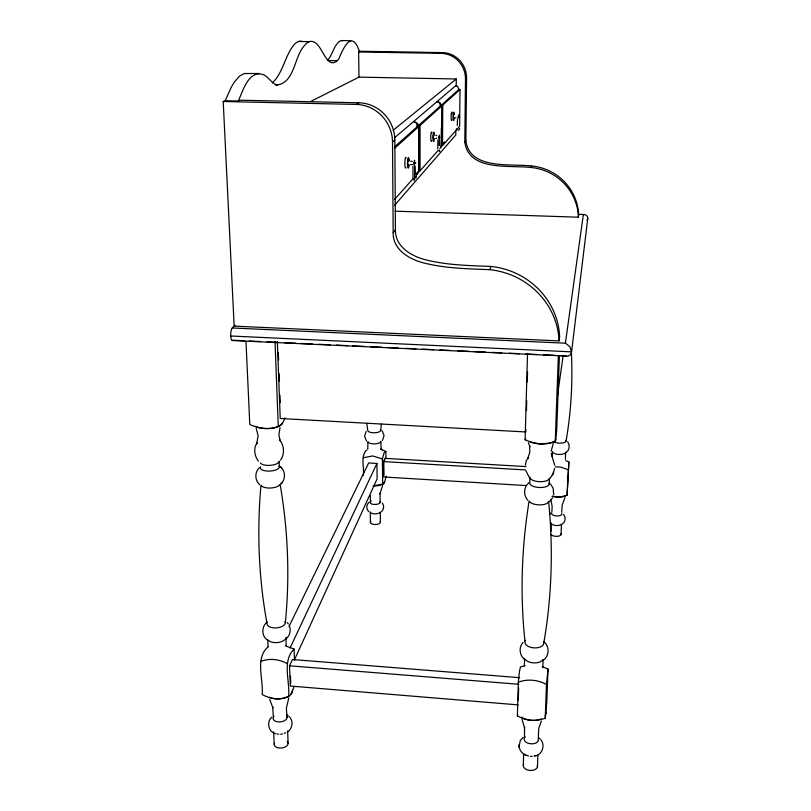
<?xml version="1.0" encoding="UTF-8"?>
<svg xmlns="http://www.w3.org/2000/svg" width="811" height="811" viewBox="0 0 811 811"><rect width="100%" height="100%" fill="white"/><g stroke="black" fill="none" stroke-linecap="round" stroke-linejoin="round"><path stroke-width="1.22" d="M440.728 147.186L441.265 145.534L442.532 145.564L459.644 126.344L459.999 89.615L442.745 105.095L441.468 105.065L439.947 102.642L437.119 101.527L439.623 102.926L440.424 106.008L418.618 125.431L418.638 170.766L416.408 174.639M441.356 127.834L441.265 145.534L444.55 141.874M440.434 105.44L440.424 106.008L441.701 106.028L441.498 146.73L439.846 148.575M442.532 145.564L442.745 105.095M455.833 130.348L455.792 134.961L394.704 205.163M456.218 86.057L456.279 78.981L358.999 77.126L310.552 101.537M394.622 137.677L455.843 85.601L457.465 86.219L458.844 89.545L441.468 105.065M358.999 51.225L442.33 52.593A25.06 24.289 77.7 0 1 466.578 78.231L465.879 140.891C469.924 170.087 510.443 163.427 531.621 165.981A51.661 50.809 12.5 0 1 578.679 215.351L578.385 217.196A52.005 51.134 12.8 0 0 531.012 167.502C509.673 164.927 468.89 171.638 464.815 142.239L465.494 79.154A25.232 24.452 77.3 0 0 441.072 53.344L358.624 51.995L358.999 76.974M414.076 163.427L414.482 160.355L414.776 160.821M439.065 145.382L439.369 140.05M439.542 145.088L439.562 141.449M458.854 89.088L459.999 89.615M542.245 666.652L548.013 669.085L546.796 702.326L545.245 718.242C536.091 721.79 525.842 720.756 517.377 715.9L518.32 682.183L519.486 671.295L520.449 666.916L525.143 665.699M559.428 355.512L556.701 430.459L555.677 440.393L555.241 441.478L548.794 443.201L540.045 443.941L531.398 442.228L525.112 439.805L527.525 353.383M518.31 700.045L518.645 687.921M525.923 429.465L525.852 431.969L280.231 418.486L277.332 341.532M526.451 410.711L526.734 400.715M527.262 381.951L527.545 371.955M524.362 665.851L524.575 658.38M529.948 477.142L529.776 482.92A9.752 3.964 2.4 0 0 540.177 487.523A9.752 3.964 2.4 0 0 549.037 483.052M523.288 765.391L523.642 753.672M273.297 716.032L272.648 706.847L272.881 707.861L269.769 699.508M537.48 766.659L537.886 754.919M542.843 667.301L543.096 659.819M549.24 484.096L549.442 478.297A9.773 3.933 2.4 0 1 540.369 481.693A9.773 3.933 2.4 0 1 530.11 478.176M552.24 456.988L552.433 451.514A6.62 2.524 2.6 0 0 558.728 454.413A6.62 2.524 2.6 0 0 565.642 452.264L565.399 459.31M550.963 531.337L551.257 522.963M545.245 718.242L546.462 684.443L548.013 669.085M555.241 441.478L558.333 356.08M561.08 534.388L561.455 524.808M441.701 106.028L420.047 125.462L418.618 125.431L416.824 122.755L413.62 121.518L416.418 123.12L417.28 126.628L394.724 146.72M552.342 496.2L559.702 497.133L567.071 495.278L568.876 461.966L565.794 460.668M568.876 461.966L567.071 495.278M370.363 500.813L370.323 495.521M414.989 174.051L414.979 166.123M260.919 485.819C256.834 531.813 258.689 578.365 267.072 623.781A9.154 4.633 -4.6 0 0 277.403 627.795A9.154 4.633 -4.6 0 0 285.006 621.51M285.33 622.696C289.933 576.814 288.017 530.343 280.2 484.927M551.166 451.261L553.396 442.867M457.526 118.933L457.252 125.654M437.92 139.776L437.717 148.991M412.961 166.316L412.992 178.248M414.624 166.62L414.897 178.907M525.396 465.088L526.227 460.942L528.458 457.171L527.809 458.397L529.786 452.224L529.613 445.695L529.796 446.8L528.498 442.705M524.504 736.581L524.524 727.183L524.636 728.278L522.081 719.367M380.734 430.104L381.383 424.082M551.906 511.69L552.139 506.317L550.933 499.911M578.294 214.418C581.375 214.641 587.823 213.273 587.793 218.23L571.573 351.852L570.589 354.711L568.146 356.161L232.392 340.519M553.7 494.73L553.143 488.171L550.487 483.985M234.987 325.312L232.281 327.979A6.417 1.875 -87.4 0 0 230.699 335.997L571.573 351.852L569.859 346.682L565.399 343.185L583.342 214.58M557.522 395.444L563.087 355.948M519.152 746.019L520.327 740.433L523.146 737.341M453.957 118.112C453.045 121.903 453.288 110.722 454.038 114.625M554.704 468.241L553.051 473.736M439.39 138.367L439.167 139.289M529.076 501.38C521.493 547.871 519.983 595.375 525.062 642.221A9.337 4.917 3.3 0 0 533.75 647.857A9.337 4.917 3.3 0 0 543.664 643.64C551.926 596.744 553.295 548.733 548.631 501.37A9.712 4.075 2.5 0 1 539.619 504.888A9.712 4.075 2.5 0 1 529.421 501.239M559.032 340.904L559.651 337.001A74.703 70.942 18.7 0 0 490.99 266.444C470.045 265.582 448.868 265.258 428.36 260.432C413.174 257.269 395.038 247.639 395.423 229.817L394.845 140.06A36.485 34.843 59.2 0 0 358.878 102.784L240.218 100.209L238.292 101L225.225 100.706L223.207 101.507L234.156 326.134L559.032 340.904A75.433 71.561 18.7 0 0 489.682 269.678C468.525 268.796 447.135 268.461 426.434 263.585C411.106 260.382 392.788 250.67 393.163 232.676L392.514 142.067A36.86 35.177 58.8 0 0 356.171 104.416L223.207 101.507M566.078 441.042C571.056 412.17 572.769 382.762 571.431 353.505M414.543 177.457L414.796 175.916M416.165 177.842L416.428 176.21M587.793 218.23L587.083 220.541M386.107 476.229L384.88 481.288L383.41 483.893L373.101 485.901A9.671 3.943 -1.1 0 0 384.546 481.521M459.665 128.412L459.087 130.054L458.235 130.226M382.66 484.015L382.397 458.894L384.12 452.761L385.874 451.413L385.945 458.854M433.956 139.33C432.699 141.601 433.327 130.875 434.128 134.839M363.389 475.327C364.382 467.41 360.5 457.211 366.055 450.399L366.856 450.318M414.695 165.059L414.391 165.657L414.198 165.17M267.924 646.996C254.715 658.522 263.687 679.75 262.166 694.5C270.195 699.072 279.947 700.329 288.604 696.72C290.247 681.828 281.67 661.127 294.089 649.064L285.411 645.789M517.377 715.9L517.773 714.562M293.957 686.785L291.19 694.074L288.604 696.72M284.925 417.746C281.437 432.527 260.159 429.394 249.788 424.467L245.986 341.441M280.048 427.61L278.893 434.797L280.19 441.022L279.785 439.937C284.154 445.746 284.843 454.028 280.576 460.131M288.736 698.23L286.354 708.216L287.104 717.37M525.812 438.731L525.112 439.805M238.292 101C242.894 91.207 248.409 69.999 263.119 74.531C268.502 76.903 271.32 82.884 276.723 85.043C294.9 82.874 293.906 56.922 304.47 45.528A102.845 23.793 -89.6 0 1 314.516 42.344C322.91 46.146 327.33 72.118 338.663 59.193C343.367 48.173 351.68 28.689 359.537 51.62L358.624 51.995M367.758 449.294L367.941 441.701A6.468 2.443 -1 0 0 374.885 443.86A6.468 2.443 -1 0 0 380.846 441.143L381.17 448.959M414.249 178.582L414.005 179.018M489.682 269.678L490.99 266.444M531.012 167.502L531.621 165.981M225.225 100.706L231.267 87.193L234.105 82.418L239.448 76.163L244.334 73.527L259.033 73.497M294.454 659.819L377.125 478.865L376.943 463.436L368.681 462.949L288.939 626.629M518.168 704.891L290.297 686.035L289.537 665.79L292.426 659.515L519.658 677.682M526.207 485.566L383.603 476.969L383.451 461.591L384.941 458.357L525.994 466.589M384.708 460.172L383.715 462.331L383.846 475.134M549.99 478.378L553.001 473.817M552.423 475.074L553.66 472.418M290.085 647.928L376.943 463.436M382.61 485.556L379.953 493.838L380.024 493.301L380.177 502.08M415.597 163.254L415.648 162.433M459.431 116.703L459.462 116.054M541.403 720.989L538.717 728.379L538.271 738.983A7.177 4.298 4.1 0 1 529.826 743.677A7.177 4.298 4.1 0 1 525.305 736.824M526.025 486.468C523.43 490.817 524.514 496.748 527.9 500.367M552.524 497.822L549.564 501.573M564.983 497.579L562.155 505.152L561.688 512.299M281.001 483.792C285.807 479.382 285.573 470.775 280.393 466.751M366.177 431.381L364.555 436.318L366.592 441.113M382.488 440.434L384.09 435.497L382.052 430.712M526.724 485.09L528.894 482.768M393.163 232.676L395.423 229.817M464.815 142.239L465.879 140.891M394.47 199.557L412.89 178.866M416.236 175.095L418.75 172.277L418.719 126.658L417.28 126.628L417.3 125.979M418.638 170.766L420.057 170.807L438.193 150.43M523.095 642.424C518.401 647.259 519.516 655.947 525.001 659.738M416.479 174.669L417.32 172.236M369.025 502.283C366.227 504.594 366.035 509.288 368.812 511.68M543.816 659.87C549.442 655.491 549.523 646.114 543.877 641.734M259.327 467.724C254.522 472.195 254.725 480.73 259.865 484.846M381.434 511.771C383.948 509.622 384.373 505.598 382.275 503.023M280.92 483.873L282.116 482.636M271.888 717.106C266.12 721.871 268.411 732.191 275.781 733.854M549.361 514.356L550.841 513.018M272.395 82.884C283.09 72.767 284.62 56.77 293.531 45.355A102.744 24.614 -89.6 0 1 302.229 41.483M394.46 148.433L418.719 126.658M562.297 524.068C565.46 522.031 566.159 517.165 563.473 514.448M267.204 621.996C261.324 626.345 261.284 636.402 267.711 640.254M392.514 142.067L394.845 140.06M465.494 79.154L466.578 78.231M287.317 732.14C292.487 728.896 293.805 720.949 289.213 716.64M285.837 639.149C289.446 636.219 291.281 630.958 289.557 626.518M566.301 452.386C569.596 450.014 570.123 444.925 567.629 441.792M393.183 130.257L456.279 78.981M327.431 60.531L329.712 57.672L335.308 46.207L338.755 41.726L341.34 40.55L350.697 40.692M524.484 641.025L525.477 640.325M457.424 128.625L456.319 129.131M356.171 104.416L358.878 102.784M441.072 53.344L442.33 52.593M455.052 117.899L455.954 117.625M535.189 756.045C542.336 754.544 545.499 745.116 540.755 739.581M363.115 457.759L372.715 455.954L382.397 458.894M260.655 661.462C269.394 657.964 279.166 659.181 287.337 663.611M518.32 682.183C527.566 678.746 537.845 679.75 546.462 684.443M435.73 138.346L436.724 138.215M410.528 164.572L412.829 164.633M412.373 161.389L410.65 161.196M414.573 180.387L413.661 179.961M458.62 117.362C460.587 116.754 457.191 115.405 458.144 117.179M555.464 466.801L560.837 467.116L568.095 469.751M298.742 41.473L309.508 41.635M328.658 60.561L337.224 60.703M275.436 84.861L277.788 84.912M395.139 211.184L578.385 217.196M232.281 327.979L565.399 343.185M244.243 340.772L232.889 340.235A6.417 1.875 -87.4 0 1 230.699 335.997M249.301 341.005L260.655 341.543M266.971 341.836L278.335 342.374M284.651 342.668L296.005 343.195M301.063 343.438L312.417 343.965M318.733 344.269L330.097 344.797M336.413 345.091L347.767 345.628M352.826 345.861L364.18 346.398M370.495 346.692L381.859 347.23M388.175 347.524L398.272 348M405.845 348.355L415.942 348.831M422.257 349.125L433.621 349.653M439.927 349.957L450.034 350.423M457.607 350.778L468.971 351.315M474.019 351.548L485.383 352.086M491.689 352.38L501.796 352.856M509.369 353.211L519.466 353.687M525.781 353.981L537.146 354.519M543.451 354.812L554.815 355.34M561.131 355.644L566.575 356.211M383.451 461.591L525.569 469.934M289.537 665.79L518.756 684.281M436.835 135.559L435.791 135.376M341.34 40.55L342.708 40.712M439.065 150.846L439.572 151.079M380.552 449.152L382.163 449.821M381.829 449.71L385.874 451.413M525.437 755.183C521.503 753.307 518.746 749.121 519.04 744.691M414.066 164.065L413.975 162.818L415.222 163.285M286.82 714.937L288.351 715.971M280.413 466.781L281.62 467.846M538.494 737.452L539.903 738.78M287.124 622.544L288.402 623.994M529.127 477.132L525.974 470.877M258.385 461.114C254.421 456.025 253.265 448.321 257.057 442.806L256.6 444.012L258.121 435.669L256.246 428.583M381.19 449.101L381.352 449.385M439.684 151.231L439.329 150.076M439.41 135.062L438.893 138.407M439.886 137.343L439.116 136.684L438.457 137.475M458.783 114.797L458.397 118.142M554.714 465.352L551.206 453.44M366.815 423.484L367.788 430.651A6.488 2.392 -0.9 0 0 375.584 432.719A6.488 2.392 -0.9 0 0 380.379 429.506M519.212 746.607L519.324 747.904M273.642 731.826L274.179 744.376M267.762 639.626L268.086 646.955M287.631 730.843L288.118 743.383M278.315 352.45L278.599 359.972M279.116 373.759L279.4 381.271M279.917 395.058L280.2 402.58M290.45 676.06L290.713 683.288M275.02 341.543L278.254 426.059M279.359 466.893L279.136 461.236A9.57 3.69 -3.1 0 1 270.803 465.301A9.57 3.69 -3.1 0 1 260.331 463.03M285.898 637.294L286.222 645.83M294.089 649.064L294.494 660.336M370.424 522.568L370.272 511.954A5.018 2.159 -1.2 0 0 375.006 513.87A5.018 2.159 -1.2 0 0 380.217 512.015M380.298 512.633L380.4 522.061M420.047 125.462L420.057 170.807M451.899 119.663A4.227 0.517 -88.6 0 1 451.19 118.872A4.227 0.517 -88.6 0 1 451.423 112.942A4.227 0.517 -88.6 0 1 452.132 113.753M454.16 117.98A4.227 0.517 -88.6 0 1 453.329 119.704A4.227 0.517 -88.6 0 1 453.491 112.982A4.227 0.517 -88.6 0 1 454.241 114.756M431.756 140.455A4.724 0.659 -88.7 0 1 430.884 139.989A4.724 0.659 -88.7 0 1 431.016 133.602A4.724 0.659 -88.7 0 1 431.918 132.984M434.301 138.559A4.724 0.649 -88.7 0 1 433.267 140.587A4.724 0.649 -88.7 0 1 433.419 133.095A4.724 0.649 -88.7 0 1 434.372 134.961M408.744 164.927A3.619 0.568 -88.7 0 1 407.872 165.353A3.619 0.568 -88.7 0 1 408.075 159.828A3.619 0.568 -88.7 0 1 408.886 161.338M405.966 167.613A5.342 0.852 -88.7 0 1 404.871 162.92A5.342 0.852 -88.7 0 1 406.139 157.76M409.068 164.704A5.342 0.841 -88.7 0 1 407.74 167.157A5.342 0.841 -88.7 0 1 407.892 158.682A5.342 0.841 -88.7 0 1 409.139 160.629M380.126 521.503A5.008 2.19 -1.2 0 1 375.138 524.514A5.008 2.19 -1.2 0 1 370.911 521.443M379.903 501.543A5.028 2.129 -1.2 0 1 377.632 504.148A5.028 2.129 -1.2 0 1 371.266 503.753A5.028 2.129 -1.2 0 1 371.357 501.005M566.94 494.72A9.884 4.075 2.8 0 1 552.129 496.322M560.969 533.8A5.119 2.271 3.1 0 1 557.056 536.335A5.119 2.271 3.1 0 1 550.973 534.327M561.263 524.18A5.13 2.23 3 0 1 556.133 525.518A5.13 2.23 3 0 1 551.368 523.541M561.749 513.515A5.15 2.2 3 0 1 556.488 515.968A5.15 2.2 3 0 1 551.845 512.887M565.926 440.393A6.64 2.474 2.5 0 1 561.709 443.1A6.64 2.474 2.5 0 1 553.558 441.589M284.712 639.737A9.114 4.714 -4.7 0 1 276.825 642.606A9.114 4.714 -4.7 0 1 268.907 640.71M279.025 465.94A9.55 3.731 -3.1 0 1 269.779 471.079A9.55 3.731 -3.1 0 1 260.635 466.761M279.694 484.745A9.509 3.832 -3.3 0 1 270.479 488.04A9.509 3.832 -3.3 0 1 261.314 485.607M287.145 741.366A6.995 4.156 -6.1 0 1 282.086 747.975A6.995 4.156 -6.1 0 1 274.412 743.281M285.573 732.647A7.025 4.106 -5.9 0 1 284.124 733.408M282.441 733.945A7.025 4.106 -5.9 0 1 280.616 734.219M278.791 734.198A7.025 4.106 -5.9 0 1 277.098 733.904M286.851 716.336A7.046 4.055 -5.7 0 1 279.197 721.972A7.046 4.055 -5.7 0 1 273.996 716.245M292.507 690.333A13.564 7.542 -5.4 0 1 290.774 694.246M287.783 696.477A13.564 7.542 -5.4 0 1 269.384 697.257M282.593 422.632A14.598 5.221 -2.8 0 1 271.726 428.178A14.598 5.221 -2.8 0 1 255.272 426.373M537.358 765.503A7.127 4.41 4.3 0 1 529.897 770.44A7.127 4.41 4.3 0 1 523.663 764.286M535.554 755.467A7.157 4.359 4.2 0 1 533.993 756.034M532.219 756.318A7.157 4.359 4.2 0 1 530.353 756.308M528.508 755.994A7.157 4.359 4.2 0 1 525.437 754.585M555.859 439.187A14.922 5.555 2.2 0 1 555.16 440.596M553.487 441.863A14.922 5.555 2.2 0 1 529.715 441.701M545.641 711.379A13.828 8.009 3.8 0 1 545.235 715.515M541.282 718.83A13.828 8.009 3.8 0 1 539.325 719.58M538.261 719.874A13.828 8.009 3.8 0 1 521.655 717.177M542.691 659.84A9.296 4.998 3.4 0 1 534.479 662.911A9.296 4.998 3.4 0 1 525.518 659.718"/></g></svg>
